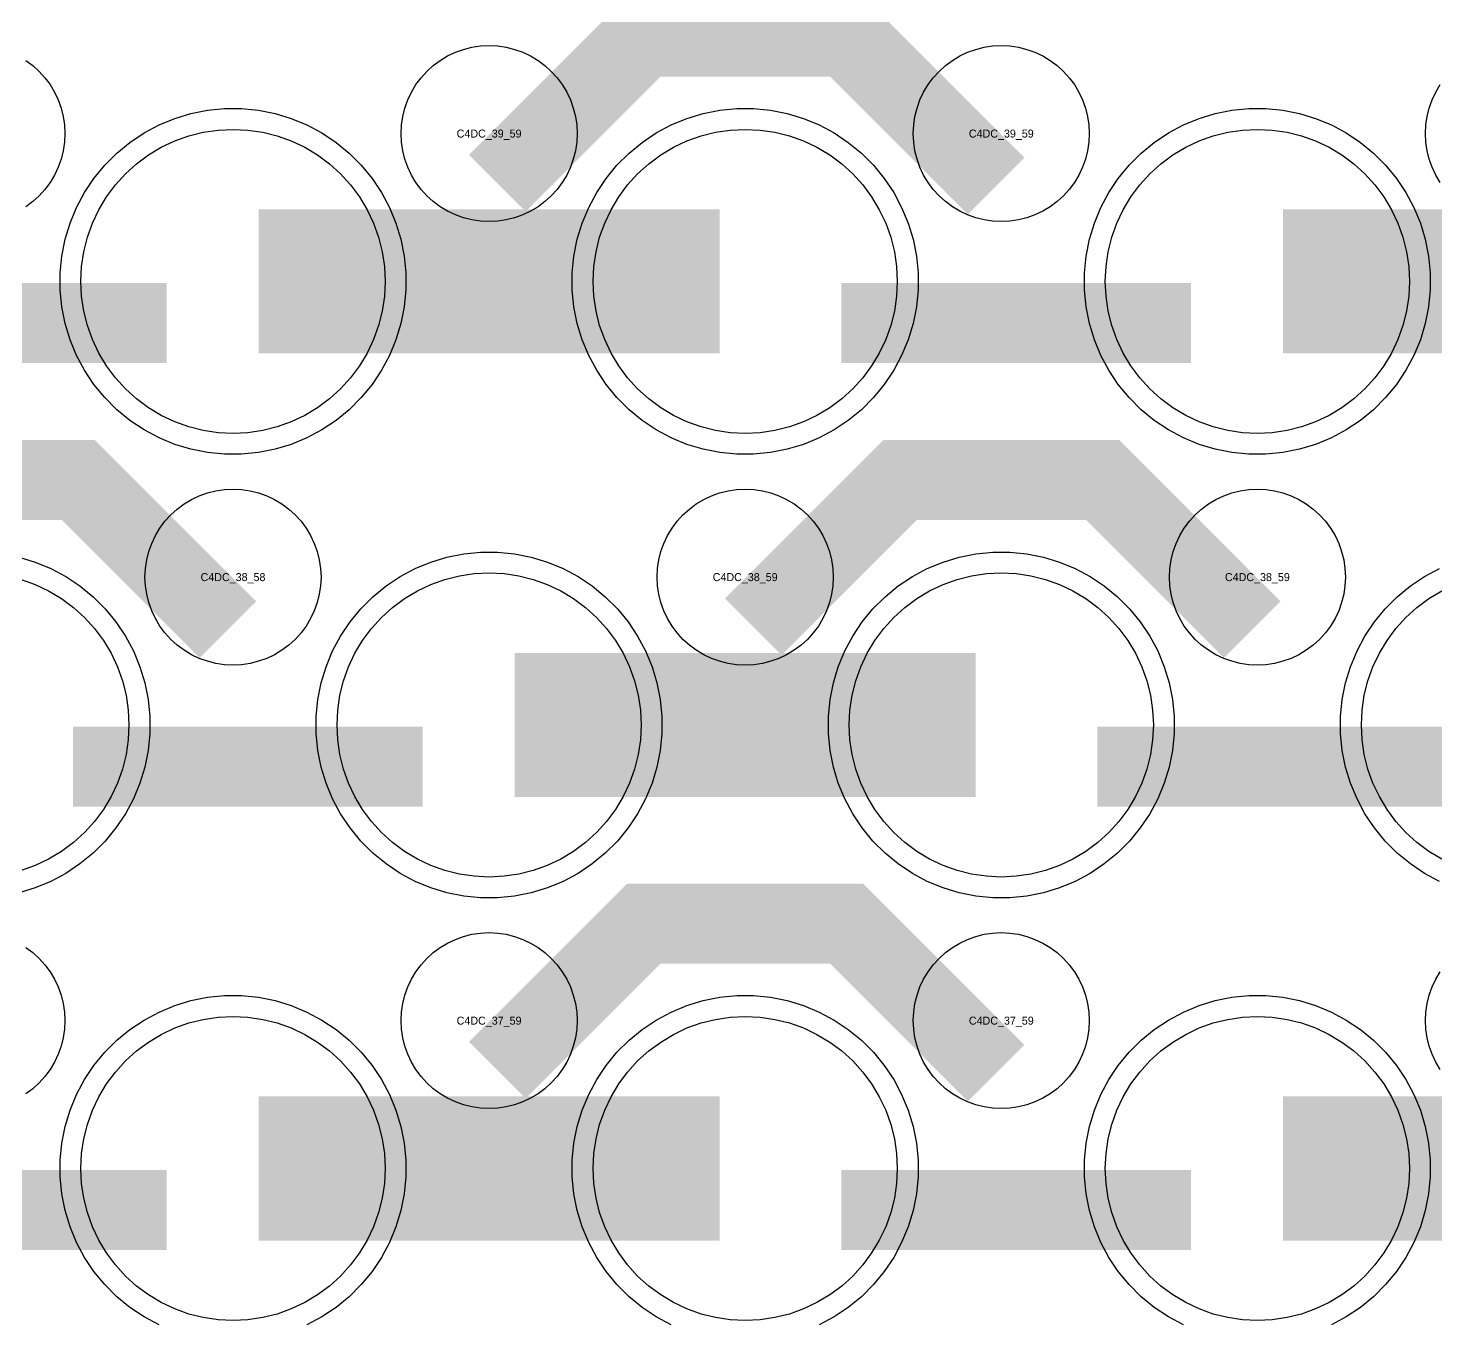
# Model space of a CAD drawing. Extents: x -11880 to 11880, y -14992 to 14992.
# Drawn here: x 6736 to 7175.8, y -9761.2 to -9356.4 of the extents above; entities that cross this region are included whole.
import ezdxf
from ezdxf.enums import TextEntityAlignment as Align

# ---------------------------------------------------------------- set-up
doc = ezdxf.new("R2010")
doc.units = 0
doc.header["$MEASUREMENT"] = 0
for name, color, linetype in [('GDS_775_DT_237', 138, 'CONTINUOUS'), ('RDL1_FS', 34, 'CONTINUOUS'), ('RDL_BS', 160, 'CONTINUOUS')]:
    doc.layers.add(name, color=color, linetype=linetype)

msp = doc.modelspace()

# ---------------------------------------------------------------- linework, layer by layer
at = {"layer": 'RDL1_FS'}
for points in [[(6800, -9483.074), (6795.343, -9482.845), (6790.732, -9482.161), (6786.209, -9481.029), (6781.819, -9479.457), (6777.605, -9477.465), (6773.605, -9475.067), (6769.86, -9472.289), (6766.406, -9469.159), (6763.276, -9465.705), (6760.498, -9461.96), (6758.1, -9457.96), (6756.108, -9453.746), (6754.536, -9449.356), (6753.404, -9444.833), (6752.72, -9440.222), (6752.491, -9435.565), (6752.72, -9430.908), (6753.404, -9426.297), (6754.536, -9421.774), (6756.108, -9417.384), (6758.1, -9413.17), (6760.498, -9409.17), (6763.276, -9405.425), (6766.406, -9401.971), (6769.86, -9398.841), (6773.605, -9396.063), (6777.605, -9393.665), (6781.819, -9391.673), (6786.209, -9390.101), (6790.732, -9388.969), (6795.343, -9388.285), (6800, -9388.056), (6804.657, -9388.285), (6809.268, -9388.969), (6813.791, -9390.101), (6818.181, -9391.673), (6822.395, -9393.665), (6826.395, -9396.063), (6830.14, -9398.841), (6833.594, -9401.971), (6836.724, -9405.425), (6839.502, -9409.17), (6841.9, -9413.17), (6843.892, -9417.384), (6845.464, -9421.774), (6846.596, -9426.297), (6847.28, -9430.908), (6847.509, -9435.565), (6847.28, -9440.222), (6846.596, -9444.833), (6845.464, -9449.356), (6843.892, -9453.746), (6841.9, -9457.96), (6839.502, -9461.96), (6836.724, -9465.705), (6833.594, -9469.159), (6830.14, -9472.289), (6826.395, -9475.067), (6822.395, -9477.465), (6818.181, -9479.457), (6813.791, -9481.029), (6809.268, -9482.161), (6804.657, -9482.845)], [(6960, -9483.074), (6955.343, -9482.845), (6950.732, -9482.161), (6946.209, -9481.029), (6941.819, -9479.457), (6937.605, -9477.465), (6933.605, -9475.067), (6929.86, -9472.289), (6926.406, -9469.159), (6923.276, -9465.705), (6920.498, -9461.96), (6918.1, -9457.96), (6916.108, -9453.746), (6914.536, -9449.356), (6913.404, -9444.833), (6912.72, -9440.222), (6912.491, -9435.565), (6912.72, -9430.908), (6913.404, -9426.297), (6914.536, -9421.774), (6916.108, -9417.384), (6918.1, -9413.17), (6920.498, -9409.17), (6923.276, -9405.425), (6926.406, -9401.971), (6929.86, -9398.841), (6933.605, -9396.063), (6937.605, -9393.665), (6941.819, -9391.673), (6946.209, -9390.101), (6950.732, -9388.969), (6955.343, -9388.285), (6960, -9388.056), (6964.657, -9388.285), (6969.268, -9388.969), (6973.791, -9390.101), (6978.181, -9391.673), (6982.395, -9393.665), (6986.395, -9396.063), (6990.14, -9398.841), (6993.594, -9401.971), (6996.724, -9405.425), (6999.502, -9409.17), (7001.9, -9413.17), (7003.892, -9417.384), (7005.464, -9421.774), (7006.596, -9426.297), (7007.28, -9430.908), (7007.509, -9435.565), (7007.28, -9440.222), (7006.596, -9444.833), (7005.464, -9449.356), (7003.892, -9453.746), (7001.9, -9457.96), (6999.502, -9461.96), (6996.724, -9465.705), (6993.594, -9469.159), (6990.14, -9472.289), (6986.395, -9475.067), (6982.395, -9477.465), (6978.181, -9479.457), (6973.791, -9481.029), (6969.268, -9482.161), (6964.657, -9482.845)], [(7120, -9483.074), (7115.343, -9482.845), (7110.732, -9482.161), (7106.209, -9481.029), (7101.819, -9479.457), (7097.605, -9477.465), (7093.605, -9475.067), (7089.86, -9472.289), (7086.406, -9469.159), (7083.276, -9465.705), (7080.498, -9461.96), (7078.1, -9457.96), (7076.108, -9453.746), (7074.536, -9449.356), (7073.404, -9444.833), (7072.72, -9440.222), (7072.491, -9435.565), (7072.72, -9430.908), (7073.404, -9426.297), (7074.536, -9421.774), (7076.108, -9417.384), (7078.1, -9413.17), (7080.498, -9409.17), (7083.276, -9405.425), (7086.406, -9401.971), (7089.86, -9398.841), (7093.605, -9396.063), (7097.605, -9393.665), (7101.819, -9391.673), (7106.209, -9390.101), (7110.732, -9388.969), (7115.343, -9388.285), (7120, -9388.056), (7124.657, -9388.285), (7129.268, -9388.969), (7133.791, -9390.101), (7138.181, -9391.673), (7142.395, -9393.665), (7146.395, -9396.063), (7150.14, -9398.841), (7153.594, -9401.971), (7156.724, -9405.425), (7159.502, -9409.17), (7161.9, -9413.17), (7163.892, -9417.384), (7165.464, -9421.774), (7166.596, -9426.297), (7167.28, -9430.908), (7167.509, -9435.565), (7167.28, -9440.222), (7166.596, -9444.833), (7165.464, -9449.356), (7163.892, -9453.746), (7161.9, -9457.96), (7159.502, -9461.96), (7156.724, -9465.705), (7153.594, -9469.159), (7150.14, -9472.289), (7146.395, -9475.067), (7142.395, -9477.465), (7138.181, -9479.457), (7133.791, -9481.029), (7129.268, -9482.161), (7124.657, -9482.845)]]:
    msp.add_lwpolyline(points, close=True, dxfattribs=at)
for points in [[(6808.002, -9435.565, 45, 45, 0), (6880.002, -9435.565, 45, 45, 0)], [(6880.002, -9435.565, 45, 45, 0), (6952.002, -9435.565, 45, 45, 0)], [(7128.002, -9435.565, 45, 45, 0), (7200.002, -9435.565, 45, 45, 0)]]:
    msp.add_lwpolyline(points, format="xyseb", dxfattribs=at)
at = {"layer": 'RDL1_FS', "color": 241, "true_color": 0xf7abae}
for points in [[(6733.791, -9528.666), (6738.181, -9530.238), (6742.395, -9532.23), (6746.395, -9534.628), (6750.14, -9537.406), (6753.594, -9540.536), (6756.724, -9543.99), (6759.502, -9547.735), (6761.9, -9551.735), (6763.892, -9555.949), (6765.464, -9560.339), (6766.596, -9564.862), (6767.28, -9569.473), (6767.509, -9574.13), (6767.28, -9578.787), (6766.596, -9583.398), (6765.464, -9587.921), (6763.892, -9592.311), (6761.9, -9596.525), (6759.502, -9600.525), (6756.724, -9604.27), (6753.594, -9607.724), (6750.14, -9610.854), (6746.395, -9613.632), (6742.395, -9616.03), (6738.181, -9618.022), (6733.791, -9619.594)], [(7177.605, -9616.03), (7173.605, -9613.632), (7169.86, -9610.854), (7166.406, -9607.724), (7163.276, -9604.27), (7160.498, -9600.525), (7158.1, -9596.525), (7156.108, -9592.311), (7154.536, -9587.921), (7153.404, -9583.398), (7152.72, -9578.787), (7152.491, -9574.13), (7152.72, -9569.473), (7153.404, -9564.862), (7154.536, -9560.339), (7156.108, -9555.949), (7158.1, -9551.735), (7160.498, -9547.735), (7163.276, -9543.99), (7166.406, -9540.536), (7169.86, -9537.406), (7173.605, -9534.628), (7177.605, -9532.23)]]:
    msp.add_lwpolyline(points, dxfattribs=at)
for points in [[(6880, -9621.639), (6875.343, -9621.41), (6870.732, -9620.726), (6866.209, -9619.594), (6861.819, -9618.022), (6857.605, -9616.03), (6853.605, -9613.632), (6849.86, -9610.854), (6846.406, -9607.724), (6843.276, -9604.27), (6840.498, -9600.525), (6838.1, -9596.525), (6836.108, -9592.311), (6834.536, -9587.921), (6833.404, -9583.398), (6832.72, -9578.787), (6832.491, -9574.13), (6832.72, -9569.473), (6833.404, -9564.862), (6834.536, -9560.339), (6836.108, -9555.949), (6838.1, -9551.735), (6840.498, -9547.735), (6843.276, -9543.99), (6846.406, -9540.536), (6849.86, -9537.406), (6853.605, -9534.628), (6857.605, -9532.23), (6861.819, -9530.238), (6866.209, -9528.666), (6870.732, -9527.534), (6875.343, -9526.85), (6880, -9526.621), (6884.657, -9526.85), (6889.268, -9527.534), (6893.791, -9528.666), (6898.181, -9530.238), (6902.395, -9532.23), (6906.395, -9534.628), (6910.14, -9537.406), (6913.594, -9540.536), (6916.724, -9543.99), (6919.502, -9547.735), (6921.9, -9551.735), (6923.892, -9555.949), (6925.464, -9560.339), (6926.596, -9564.862), (6927.28, -9569.473), (6927.509, -9574.13), (6927.28, -9578.787), (6926.596, -9583.398), (6925.464, -9587.921), (6923.892, -9592.311), (6921.9, -9596.525), (6919.502, -9600.525), (6916.724, -9604.27), (6913.594, -9607.724), (6910.14, -9610.854), (6906.395, -9613.632), (6902.395, -9616.03), (6898.181, -9618.022), (6893.791, -9619.594), (6889.268, -9620.726), (6884.657, -9621.41)], [(7040, -9621.639), (7035.343, -9621.41), (7030.732, -9620.726), (7026.209, -9619.594), (7021.819, -9618.022), (7017.605, -9616.03), (7013.605, -9613.632), (7009.86, -9610.854), (7006.406, -9607.724), (7003.276, -9604.27), (7000.498, -9600.525), (6998.1, -9596.525), (6996.108, -9592.311), (6994.536, -9587.921), (6993.404, -9583.398), (6992.72, -9578.787), (6992.491, -9574.13), (6992.72, -9569.473), (6993.404, -9564.862), (6994.536, -9560.339), (6996.108, -9555.949), (6998.1, -9551.735), (7000.498, -9547.735), (7003.276, -9543.99), (7006.406, -9540.536), (7009.86, -9537.406), (7013.605, -9534.628), (7017.605, -9532.23), (7021.819, -9530.238), (7026.209, -9528.666), (7030.732, -9527.534), (7035.343, -9526.85), (7040, -9526.621), (7044.657, -9526.85), (7049.268, -9527.534), (7053.791, -9528.666), (7058.181, -9530.238), (7062.395, -9532.23), (7066.395, -9534.628), (7070.14, -9537.406), (7073.594, -9540.536), (7076.724, -9543.99), (7079.502, -9547.735), (7081.9, -9551.735), (7083.892, -9555.949), (7085.464, -9560.339), (7086.596, -9564.862), (7087.28, -9569.473), (7087.509, -9574.13), (7087.28, -9578.787), (7086.596, -9583.398), (7085.464, -9587.921), (7083.892, -9592.311), (7081.9, -9596.525), (7079.502, -9600.525), (7076.724, -9604.27), (7073.594, -9607.724), (7070.14, -9610.854), (7066.395, -9613.632), (7062.395, -9616.03), (7058.181, -9618.022), (7053.791, -9619.594), (7049.268, -9620.726), (7044.657, -9621.41)], [(6800, -9760.204), (6795.343, -9759.975), (6790.732, -9759.291), (6786.209, -9758.159), (6781.819, -9756.587), (6777.605, -9754.595), (6773.605, -9752.197), (6769.86, -9749.419), (6766.406, -9746.289), (6763.276, -9742.835), (6760.498, -9739.09), (6758.1, -9735.09), (6756.108, -9730.876), (6754.536, -9726.486), (6753.404, -9721.963), (6752.72, -9717.352), (6752.491, -9712.695), (6752.72, -9708.038), (6753.404, -9703.427), (6754.536, -9698.904), (6756.108, -9694.514), (6758.1, -9690.3), (6760.498, -9686.3), (6763.276, -9682.555), (6766.406, -9679.101), (6769.86, -9675.971), (6773.605, -9673.193), (6777.605, -9670.795), (6781.819, -9668.803), (6786.209, -9667.231), (6790.732, -9666.099), (6795.343, -9665.415), (6800, -9665.186), (6804.657, -9665.415), (6809.268, -9666.099), (6813.791, -9667.231), (6818.181, -9668.803), (6822.395, -9670.795), (6826.395, -9673.193), (6830.14, -9675.971), (6833.594, -9679.101), (6836.724, -9682.555), (6839.502, -9686.3), (6841.9, -9690.3), (6843.892, -9694.514), (6845.464, -9698.904), (6846.596, -9703.427), (6847.28, -9708.038), (6847.509, -9712.695), (6847.28, -9717.352), (6846.596, -9721.963), (6845.464, -9726.486), (6843.892, -9730.876), (6841.9, -9735.09), (6839.502, -9739.09), (6836.724, -9742.835), (6833.594, -9746.289), (6830.14, -9749.419), (6826.395, -9752.197), (6822.395, -9754.595), (6818.181, -9756.587), (6813.791, -9758.159), (6809.268, -9759.291), (6804.657, -9759.975)], [(6960, -9760.204), (6955.343, -9759.975), (6950.732, -9759.291), (6946.209, -9758.159), (6941.819, -9756.587), (6937.605, -9754.595), (6933.605, -9752.197), (6929.86, -9749.419), (6926.406, -9746.289), (6923.276, -9742.835), (6920.498, -9739.09), (6918.1, -9735.09), (6916.108, -9730.876), (6914.536, -9726.486), (6913.404, -9721.963), (6912.72, -9717.352), (6912.491, -9712.695), (6912.72, -9708.038), (6913.404, -9703.427), (6914.536, -9698.904), (6916.108, -9694.514), (6918.1, -9690.3), (6920.498, -9686.3), (6923.276, -9682.555), (6926.406, -9679.101), (6929.86, -9675.971), (6933.605, -9673.193), (6937.605, -9670.795), (6941.819, -9668.803), (6946.209, -9667.231), (6950.732, -9666.099), (6955.343, -9665.415), (6960, -9665.186), (6964.657, -9665.415), (6969.268, -9666.099), (6973.791, -9667.231), (6978.181, -9668.803), (6982.395, -9670.795), (6986.395, -9673.193), (6990.14, -9675.971), (6993.594, -9679.101), (6996.724, -9682.555), (6999.502, -9686.3), (7001.9, -9690.3), (7003.892, -9694.514), (7005.464, -9698.904), (7006.596, -9703.427), (7007.28, -9708.038), (7007.509, -9712.695), (7007.28, -9717.352), (7006.596, -9721.963), (7005.464, -9726.486), (7003.892, -9730.876), (7001.9, -9735.09), (6999.502, -9739.09), (6996.724, -9742.835), (6993.594, -9746.289), (6990.14, -9749.419), (6986.395, -9752.197), (6982.395, -9754.595), (6978.181, -9756.587), (6973.791, -9758.159), (6969.268, -9759.291), (6964.657, -9759.975)], [(7120, -9760.204), (7115.343, -9759.975), (7110.732, -9759.291), (7106.209, -9758.159), (7101.819, -9756.587), (7097.605, -9754.595), (7093.605, -9752.197), (7089.86, -9749.419), (7086.406, -9746.289), (7083.276, -9742.835), (7080.498, -9739.09), (7078.1, -9735.09), (7076.108, -9730.876), (7074.536, -9726.486), (7073.404, -9721.963), (7072.72, -9717.352), (7072.491, -9712.695), (7072.72, -9708.038), (7073.404, -9703.427), (7074.536, -9698.904), (7076.108, -9694.514), (7078.1, -9690.3), (7080.498, -9686.3), (7083.276, -9682.555), (7086.406, -9679.101), (7089.86, -9675.971), (7093.605, -9673.193), (7097.605, -9670.795), (7101.819, -9668.803), (7106.209, -9667.231), (7110.732, -9666.099), (7115.343, -9665.415), (7120, -9665.186), (7124.657, -9665.415), (7129.268, -9666.099), (7133.791, -9667.231), (7138.181, -9668.803), (7142.395, -9670.795), (7146.395, -9673.193), (7150.14, -9675.971), (7153.594, -9679.101), (7156.724, -9682.555), (7159.502, -9686.3), (7161.9, -9690.3), (7163.892, -9694.514), (7165.464, -9698.904), (7166.596, -9703.427), (7167.28, -9708.038), (7167.509, -9712.695), (7167.28, -9717.352), (7166.596, -9721.963), (7165.464, -9726.486), (7163.892, -9730.876), (7161.9, -9735.09), (7159.502, -9739.09), (7156.724, -9742.835), (7153.594, -9746.289), (7150.14, -9749.419), (7146.395, -9752.197), (7142.395, -9754.595), (7138.181, -9756.587), (7133.791, -9758.159), (7129.268, -9759.291), (7124.657, -9759.975)]]:
    msp.add_lwpolyline(points, close=True, dxfattribs=at)
for points in [[(6888.002, -9574.13, 45, 45, 0), (6960.002, -9574.13, 45, 45, 0)], [(6960.002, -9574.13, 45, 45, 0), (7032.002, -9574.13, 45, 45, 0)], [(6808.002, -9712.695, 45, 45, 0), (6880.002, -9712.695, 45, 45, 0)], [(6880.002, -9712.695, 45, 45, 0), (6952.002, -9712.695, 45, 45, 0)], [(7128.002, -9712.695, 45, 45, 0), (7200.002, -9712.695, 45, 45, 0)]]:
    msp.add_lwpolyline(points, format="xyseb", dxfattribs=at)
at = {"layer": 'RDL_BS'}
for points in [[(6882.562, -9404.879, 25, 25, 0), (6928.377, -9359.064, 25, 25, 0), (6961.93, -9359.064, 25, 25, 0)], [(7038.401, -9405.778, 25, 25, 0), (6991.687, -9359.064, 25, 25, 0), (6961.929, -9359.064, 25, 25, 0)], [(6670.016, -9448.578, 25, 25, 0), (6779.281, -9448.578, 25, 25, 0)], [(6990.016, -9448.578, 25, 25, 0), (7099.281, -9448.578, 25, 25, 0)], [(6798.401, -9544.343, 25, 25, 0), (6751.687, -9497.629, 25, 25, 0), (6721.929, -9497.629, 25, 25, 0)], [(6962.562, -9543.444, 25, 25, 0), (7008.377, -9497.629, 25, 25, 0), (7041.93, -9497.629, 25, 25, 0)], [(7118.401, -9544.343, 25, 25, 0), (7071.687, -9497.629, 25, 25, 0), (7041.929, -9497.629, 25, 25, 0)], [(6882.562, -9682.009, 25, 25, 0), (6928.377, -9636.194, 25, 25, 0), (6961.93, -9636.194, 25, 25, 0)], [(7038.401, -9682.908, 25, 25, 0), (6991.687, -9636.194, 25, 25, 0), (6961.929, -9636.194, 25, 25, 0)]]:
    msp.add_lwpolyline(points, format="xyseb", dxfattribs=at)
for points in [[(6880, -9416.871), (6877.307, -9416.739), (6874.635, -9416.343), (6872.016, -9415.686), (6869.481, -9414.779), (6867.044, -9413.627), (6864.72, -9412.234), (6862.557, -9410.631), (6860.558, -9408.819), (6858.746, -9406.82), (6857.143, -9404.657), (6855.75, -9402.333), (6854.598, -9399.896), (6853.691, -9397.361), (6853.034, -9394.742), (6852.638, -9392.07), (6852.506, -9389.377), (6852.638, -9386.684), (6853.034, -9384.012), (6853.691, -9381.393), (6854.598, -9378.858), (6855.75, -9376.421), (6857.143, -9374.097), (6858.746, -9371.934), (6860.558, -9369.935), (6862.557, -9368.123), (6864.72, -9366.52), (6867.044, -9365.127), (6869.481, -9363.975), (6872.016, -9363.068), (6874.635, -9362.411), (6877.307, -9362.015), (6880, -9361.883), (6882.693, -9362.015), (6885.365, -9362.411), (6887.984, -9363.068), (6890.519, -9363.975), (6892.956, -9365.127), (6895.28, -9366.52), (6897.443, -9368.123), (6899.442, -9369.935), (6901.254, -9371.934), (6902.857, -9374.097), (6904.25, -9376.421), (6905.402, -9378.858), (6906.309, -9381.393), (6906.966, -9384.012), (6907.362, -9386.684), (6907.494, -9389.377), (6907.362, -9392.07), (6906.966, -9394.742), (6906.309, -9397.361), (6905.402, -9399.896), (6904.25, -9402.333), (6902.857, -9404.657), (6901.254, -9406.82), (6899.442, -9408.819), (6897.443, -9410.631), (6895.28, -9412.234), (6892.956, -9413.627), (6890.519, -9414.779), (6887.984, -9415.686), (6885.365, -9416.343), (6882.693, -9416.739)], [(7040, -9416.871), (7037.307, -9416.739), (7034.635, -9416.343), (7032.016, -9415.686), (7029.481, -9414.779), (7027.044, -9413.627), (7024.72, -9412.234), (7022.557, -9410.631), (7020.558, -9408.819), (7018.746, -9406.82), (7017.143, -9404.657), (7015.75, -9402.333), (7014.598, -9399.896), (7013.691, -9397.361), (7013.034, -9394.742), (7012.638, -9392.07), (7012.506, -9389.377), (7012.638, -9386.684), (7013.034, -9384.012), (7013.691, -9381.393), (7014.598, -9378.858), (7015.75, -9376.421), (7017.143, -9374.097), (7018.746, -9371.934), (7020.558, -9369.935), (7022.557, -9368.123), (7024.72, -9366.52), (7027.044, -9365.127), (7029.481, -9363.975), (7032.016, -9363.068), (7034.635, -9362.411), (7037.307, -9362.015), (7040, -9361.883), (7042.693, -9362.015), (7045.365, -9362.411), (7047.984, -9363.068), (7050.519, -9363.975), (7052.956, -9365.127), (7055.28, -9366.52), (7057.443, -9368.123), (7059.442, -9369.935), (7061.254, -9371.934), (7062.857, -9374.097), (7064.25, -9376.421), (7065.402, -9378.858), (7066.309, -9381.393), (7066.966, -9384.012), (7067.362, -9386.684), (7067.494, -9389.377), (7067.362, -9392.07), (7066.966, -9394.742), (7066.309, -9397.361), (7065.402, -9399.896), (7064.25, -9402.333), (7062.857, -9404.657), (7061.254, -9406.82), (7059.442, -9408.819), (7057.443, -9410.631), (7055.28, -9412.234), (7052.956, -9413.627), (7050.519, -9414.779), (7047.984, -9415.686), (7045.365, -9416.343), (7042.693, -9416.739)], [(6797.356, -9489.565), (6792.062, -9489.048), (6786.835, -9488.002), (6781.795, -9486.471), (6776.885, -9484.44), (6772.223, -9481.948), (6767.809, -9479.001), (6763.708, -9475.639), (6759.926, -9471.857), (6756.564, -9467.756), (6753.617, -9463.342), (6751.125, -9458.68), (6749.094, -9453.77), (6747.563, -9448.73), (6746.517, -9443.503), (6746, -9438.209), (6746, -9432.921), (6746.517, -9427.627), (6747.563, -9422.4), (6749.094, -9417.36), (6751.125, -9412.45), (6753.617, -9407.788), (6756.564, -9403.374), (6759.926, -9399.273), (6763.708, -9395.491), (6767.809, -9392.129), (6772.223, -9389.182), (6776.885, -9386.69), (6781.795, -9384.659), (6786.835, -9383.128), (6792.062, -9382.082), (6797.356, -9381.565), (6802.644, -9381.565), (6807.938, -9382.082), (6813.165, -9383.128), (6818.205, -9384.659), (6823.115, -9386.69), (6827.777, -9389.182), (6832.191, -9392.129), (6836.292, -9395.491), (6840.074, -9399.273), (6843.436, -9403.374), (6846.383, -9407.788), (6848.875, -9412.45), (6850.906, -9417.36), (6852.437, -9422.4), (6853.483, -9427.627), (6854, -9432.921), (6854, -9438.209), (6853.483, -9443.503), (6852.437, -9448.73), (6850.906, -9453.77), (6848.875, -9458.68), (6846.383, -9463.342), (6843.436, -9467.756), (6840.074, -9471.857), (6836.292, -9475.639), (6832.191, -9479.001), (6827.777, -9481.948), (6823.115, -9484.44), (6818.205, -9486.471), (6813.165, -9488.002), (6807.938, -9489.048), (6802.644, -9489.565)], [(6957.356, -9489.565), (6952.062, -9489.048), (6946.835, -9488.002), (6941.795, -9486.471), (6936.885, -9484.44), (6932.223, -9481.948), (6927.809, -9479.001), (6923.708, -9475.639), (6919.926, -9471.857), (6916.564, -9467.756), (6913.617, -9463.342), (6911.125, -9458.68), (6909.094, -9453.77), (6907.563, -9448.73), (6906.517, -9443.503), (6906, -9438.209), (6906, -9432.921), (6906.517, -9427.627), (6907.563, -9422.4), (6909.094, -9417.36), (6911.125, -9412.45), (6913.617, -9407.788), (6916.564, -9403.374), (6919.926, -9399.273), (6923.708, -9395.491), (6927.809, -9392.129), (6932.223, -9389.182), (6936.885, -9386.69), (6941.795, -9384.659), (6946.835, -9383.128), (6952.062, -9382.082), (6957.356, -9381.565), (6962.644, -9381.565), (6967.938, -9382.082), (6973.165, -9383.128), (6978.205, -9384.659), (6983.115, -9386.69), (6987.777, -9389.182), (6992.191, -9392.129), (6996.292, -9395.491), (7000.074, -9399.273), (7003.436, -9403.374), (7006.383, -9407.788), (7008.875, -9412.45), (7010.906, -9417.36), (7012.437, -9422.4), (7013.483, -9427.627), (7014, -9432.921), (7014, -9438.209), (7013.483, -9443.503), (7012.437, -9448.73), (7010.906, -9453.77), (7008.875, -9458.68), (7006.383, -9463.342), (7003.436, -9467.756), (7000.074, -9471.857), (6996.292, -9475.639), (6992.191, -9479.001), (6987.777, -9481.948), (6983.115, -9484.44), (6978.205, -9486.471), (6973.165, -9488.002), (6967.938, -9489.048), (6962.644, -9489.565)], [(7117.356, -9489.565), (7112.062, -9489.048), (7106.835, -9488.002), (7101.795, -9486.471), (7096.885, -9484.44), (7092.223, -9481.948), (7087.809, -9479.001), (7083.708, -9475.639), (7079.926, -9471.857), (7076.564, -9467.756), (7073.617, -9463.342), (7071.125, -9458.68), (7069.094, -9453.77), (7067.563, -9448.73), (7066.517, -9443.503), (7066, -9438.209), (7066, -9432.921), (7066.517, -9427.627), (7067.563, -9422.4), (7069.094, -9417.36), (7071.125, -9412.45), (7073.617, -9407.788), (7076.564, -9403.374), (7079.926, -9399.273), (7083.708, -9395.491), (7087.809, -9392.129), (7092.223, -9389.182), (7096.885, -9386.69), (7101.795, -9384.659), (7106.835, -9383.128), (7112.062, -9382.082), (7117.356, -9381.565), (7122.644, -9381.565), (7127.938, -9382.082), (7133.165, -9383.128), (7138.205, -9384.659), (7143.115, -9386.69), (7147.777, -9389.182), (7152.191, -9392.129), (7156.292, -9395.491), (7160.074, -9399.273), (7163.436, -9403.374), (7166.383, -9407.788), (7168.875, -9412.45), (7170.906, -9417.36), (7172.437, -9422.4), (7173.483, -9427.627), (7174, -9432.921), (7174, -9438.209), (7173.483, -9443.503), (7172.437, -9448.73), (7170.906, -9453.77), (7168.875, -9458.68), (7166.383, -9463.342), (7163.436, -9467.756), (7160.074, -9471.857), (7156.292, -9475.639), (7152.191, -9479.001), (7147.777, -9481.948), (7143.115, -9484.44), (7138.205, -9486.471), (7133.165, -9488.002), (7127.938, -9489.048), (7122.644, -9489.565)], [(6800, -9555.436), (6797.307, -9555.304), (6794.635, -9554.908), (6792.016, -9554.251), (6789.481, -9553.344), (6787.044, -9552.192), (6784.72, -9550.799), (6782.557, -9549.196), (6780.558, -9547.384), (6778.746, -9545.385), (6777.143, -9543.222), (6775.75, -9540.898), (6774.598, -9538.461), (6773.691, -9535.926), (6773.034, -9533.307), (6772.638, -9530.635), (6772.506, -9527.942), (6772.638, -9525.249), (6773.034, -9522.577), (6773.691, -9519.958), (6774.598, -9517.423), (6775.75, -9514.986), (6777.143, -9512.662), (6778.746, -9510.499), (6780.558, -9508.5), (6782.557, -9506.688), (6784.72, -9505.085), (6787.044, -9503.692), (6789.481, -9502.54), (6792.016, -9501.633), (6794.635, -9500.976), (6797.307, -9500.58), (6800, -9500.448), (6802.693, -9500.58), (6805.365, -9500.976), (6807.984, -9501.633), (6810.519, -9502.54), (6812.956, -9503.692), (6815.28, -9505.085), (6817.443, -9506.688), (6819.442, -9508.5), (6821.254, -9510.499), (6822.857, -9512.662), (6824.25, -9514.986), (6825.402, -9517.423), (6826.309, -9519.958), (6826.966, -9522.577), (6827.362, -9525.249), (6827.494, -9527.942), (6827.362, -9530.635), (6826.966, -9533.307), (6826.309, -9535.926), (6825.402, -9538.461), (6824.25, -9540.898), (6822.857, -9543.222), (6821.254, -9545.385), (6819.442, -9547.384), (6817.443, -9549.196), (6815.28, -9550.799), (6812.956, -9552.192), (6810.519, -9553.344), (6807.984, -9554.251), (6805.365, -9554.908), (6802.693, -9555.304)], [(6960, -9555.436), (6957.307, -9555.304), (6954.635, -9554.908), (6952.016, -9554.251), (6949.481, -9553.344), (6947.044, -9552.192), (6944.72, -9550.799), (6942.557, -9549.196), (6940.558, -9547.384), (6938.746, -9545.385), (6937.143, -9543.222), (6935.75, -9540.898), (6934.598, -9538.461), (6933.691, -9535.926), (6933.034, -9533.307), (6932.638, -9530.635), (6932.506, -9527.942), (6932.638, -9525.249), (6933.034, -9522.577), (6933.691, -9519.958), (6934.598, -9517.423), (6935.75, -9514.986), (6937.143, -9512.662), (6938.746, -9510.499), (6940.558, -9508.5), (6942.557, -9506.688), (6944.72, -9505.085), (6947.044, -9503.692), (6949.481, -9502.54), (6952.016, -9501.633), (6954.635, -9500.976), (6957.307, -9500.58), (6960, -9500.448), (6962.693, -9500.58), (6965.365, -9500.976), (6967.984, -9501.633), (6970.519, -9502.54), (6972.956, -9503.692), (6975.28, -9505.085), (6977.443, -9506.688), (6979.442, -9508.5), (6981.254, -9510.499), (6982.857, -9512.662), (6984.25, -9514.986), (6985.402, -9517.423), (6986.309, -9519.958), (6986.966, -9522.577), (6987.362, -9525.249), (6987.494, -9527.942), (6987.362, -9530.635), (6986.966, -9533.307), (6986.309, -9535.926), (6985.402, -9538.461), (6984.25, -9540.898), (6982.857, -9543.222), (6981.254, -9545.385), (6979.442, -9547.384), (6977.443, -9549.196), (6975.28, -9550.799), (6972.956, -9552.192), (6970.519, -9553.344), (6967.984, -9554.251), (6965.365, -9554.908), (6962.693, -9555.304)], [(7120, -9555.436), (7117.307, -9555.304), (7114.635, -9554.908), (7112.016, -9554.251), (7109.481, -9553.344), (7107.044, -9552.192), (7104.72, -9550.799), (7102.557, -9549.196), (7100.558, -9547.384), (7098.746, -9545.385), (7097.143, -9543.222), (7095.75, -9540.898), (7094.598, -9538.461), (7093.691, -9535.926), (7093.034, -9533.307), (7092.638, -9530.635), (7092.506, -9527.942), (7092.638, -9525.249), (7093.034, -9522.577), (7093.691, -9519.958), (7094.598, -9517.423), (7095.75, -9514.986), (7097.143, -9512.662), (7098.746, -9510.499), (7100.558, -9508.5), (7102.557, -9506.688), (7104.72, -9505.085), (7107.044, -9503.692), (7109.481, -9502.54), (7112.016, -9501.633), (7114.635, -9500.976), (7117.307, -9500.58), (7120, -9500.448), (7122.693, -9500.58), (7125.365, -9500.976), (7127.984, -9501.633), (7130.519, -9502.54), (7132.956, -9503.692), (7135.28, -9505.085), (7137.443, -9506.688), (7139.442, -9508.5), (7141.254, -9510.499), (7142.857, -9512.662), (7144.25, -9514.986), (7145.402, -9517.423), (7146.309, -9519.958), (7146.966, -9522.577), (7147.362, -9525.249), (7147.494, -9527.942), (7147.362, -9530.635), (7146.966, -9533.307), (7146.309, -9535.926), (7145.402, -9538.461), (7144.25, -9540.898), (7142.857, -9543.222), (7141.254, -9545.385), (7139.442, -9547.384), (7137.443, -9549.196), (7135.28, -9550.799), (7132.956, -9552.192), (7130.519, -9553.344), (7127.984, -9554.251), (7125.365, -9554.908), (7122.693, -9555.304)], [(6880, -9694.001), (6877.307, -9693.869), (6874.635, -9693.473), (6872.016, -9692.816), (6869.481, -9691.909), (6867.044, -9690.757), (6864.72, -9689.364), (6862.557, -9687.761), (6860.558, -9685.949), (6858.746, -9683.95), (6857.143, -9681.787), (6855.75, -9679.463), (6854.598, -9677.026), (6853.691, -9674.491), (6853.034, -9671.872), (6852.638, -9669.2), (6852.506, -9666.507), (6852.638, -9663.814), (6853.034, -9661.142), (6853.691, -9658.523), (6854.598, -9655.988), (6855.75, -9653.551), (6857.143, -9651.227), (6858.746, -9649.064), (6860.558, -9647.065), (6862.557, -9645.253), (6864.72, -9643.65), (6867.044, -9642.257), (6869.481, -9641.105), (6872.016, -9640.198), (6874.635, -9639.541), (6877.307, -9639.145), (6880, -9639.013), (6882.693, -9639.145), (6885.365, -9639.541), (6887.984, -9640.198), (6890.519, -9641.105), (6892.956, -9642.257), (6895.28, -9643.65), (6897.443, -9645.253), (6899.442, -9647.065), (6901.254, -9649.064), (6902.857, -9651.227), (6904.25, -9653.551), (6905.402, -9655.988), (6906.309, -9658.523), (6906.966, -9661.142), (6907.362, -9663.814), (6907.494, -9666.507), (6907.362, -9669.2), (6906.966, -9671.872), (6906.309, -9674.491), (6905.402, -9677.026), (6904.25, -9679.463), (6902.857, -9681.787), (6901.254, -9683.95), (6899.442, -9685.949), (6897.443, -9687.761), (6895.28, -9689.364), (6892.956, -9690.757), (6890.519, -9691.909), (6887.984, -9692.816), (6885.365, -9693.473), (6882.693, -9693.869)], [(7040, -9694.001), (7037.307, -9693.869), (7034.635, -9693.473), (7032.016, -9692.816), (7029.481, -9691.909), (7027.044, -9690.757), (7024.72, -9689.364), (7022.557, -9687.761), (7020.558, -9685.949), (7018.746, -9683.95), (7017.143, -9681.787), (7015.75, -9679.463), (7014.598, -9677.026), (7013.691, -9674.491), (7013.034, -9671.872), (7012.638, -9669.2), (7012.506, -9666.507), (7012.638, -9663.814), (7013.034, -9661.142), (7013.691, -9658.523), (7014.598, -9655.988), (7015.75, -9653.551), (7017.143, -9651.227), (7018.746, -9649.064), (7020.558, -9647.065), (7022.557, -9645.253), (7024.72, -9643.65), (7027.044, -9642.257), (7029.481, -9641.105), (7032.016, -9640.198), (7034.635, -9639.541), (7037.307, -9639.145), (7040, -9639.013), (7042.693, -9639.145), (7045.365, -9639.541), (7047.984, -9640.198), (7050.519, -9641.105), (7052.956, -9642.257), (7055.28, -9643.65), (7057.443, -9645.253), (7059.442, -9647.065), (7061.254, -9649.064), (7062.857, -9651.227), (7064.25, -9653.551), (7065.402, -9655.988), (7066.309, -9658.523), (7066.966, -9661.142), (7067.362, -9663.814), (7067.494, -9666.507), (7067.362, -9669.2), (7066.966, -9671.872), (7066.309, -9674.491), (7065.402, -9677.026), (7064.25, -9679.463), (7062.857, -9681.787), (7061.254, -9683.95), (7059.442, -9685.949), (7057.443, -9687.761), (7055.28, -9689.364), (7052.956, -9690.757), (7050.519, -9691.909), (7047.984, -9692.816), (7045.365, -9693.473), (7042.693, -9693.869)]]:
    msp.add_lwpolyline(points, close=True, dxfattribs=at)
for points in [[(6735.28, -9366.52), (6737.443, -9368.123), (6739.442, -9369.935), (6741.254, -9371.934), (6742.857, -9374.097), (6744.25, -9376.421), (6745.402, -9378.858), (6746.309, -9381.393), (6746.966, -9384.012), (6747.362, -9386.684), (6747.494, -9389.377), (6747.362, -9392.07), (6746.966, -9394.742), (6746.309, -9397.361), (6745.402, -9399.896), (6744.25, -9402.333), (6742.857, -9404.657), (6741.254, -9406.82), (6739.442, -9408.819), (6737.443, -9410.631), (6735.28, -9412.234)], [(7177.143, -9404.657), (7175.75, -9402.333), (7174.598, -9399.896), (7173.691, -9397.361), (7173.034, -9394.742), (7172.638, -9392.07), (7172.506, -9389.377), (7172.638, -9386.684), (7173.034, -9384.012), (7173.691, -9381.393), (7174.598, -9378.858), (7175.75, -9376.421), (7177.143, -9374.097)], [(6735.28, -9643.65), (6737.443, -9645.253), (6739.442, -9647.065), (6741.254, -9649.064), (6742.857, -9651.227), (6744.25, -9653.551), (6745.402, -9655.988), (6746.309, -9658.523), (6746.966, -9661.142), (6747.362, -9663.814), (6747.494, -9666.507), (6747.362, -9669.2), (6746.966, -9671.872), (6746.309, -9674.491), (6745.402, -9677.026), (6744.25, -9679.463), (6742.857, -9681.787), (6741.254, -9683.95), (6739.442, -9685.949), (6737.443, -9687.761), (6735.28, -9689.364)], [(7177.143, -9681.787), (7175.75, -9679.463), (7174.598, -9677.026), (7173.691, -9674.491), (7173.034, -9671.872), (7172.638, -9669.2), (7172.506, -9666.507), (7172.638, -9663.814), (7173.034, -9661.142), (7173.691, -9658.523), (7174.598, -9655.988), (7175.75, -9653.551), (7177.143, -9651.227)]]:
    msp.add_lwpolyline(points, dxfattribs=at)
at = {"layer": 'RDL_BS', "color": 241, "true_color": 0xf7abae}
for points in [[(6877.356, -9628.13), (6872.062, -9627.613), (6866.835, -9626.567), (6861.795, -9625.036), (6856.885, -9623.005), (6852.223, -9620.513), (6847.809, -9617.566), (6843.708, -9614.204), (6839.926, -9610.422), (6836.564, -9606.321), (6833.617, -9601.907), (6831.125, -9597.245), (6829.094, -9592.335), (6827.563, -9587.295), (6826.517, -9582.068), (6826, -9576.774), (6826, -9571.486), (6826.517, -9566.192), (6827.563, -9560.965), (6829.094, -9555.925), (6831.125, -9551.015), (6833.617, -9546.353), (6836.564, -9541.939), (6839.926, -9537.838), (6843.708, -9534.056), (6847.809, -9530.694), (6852.223, -9527.747), (6856.885, -9525.255), (6861.795, -9523.224), (6866.835, -9521.693), (6872.062, -9520.647), (6877.356, -9520.13), (6882.644, -9520.13), (6887.938, -9520.647), (6893.165, -9521.693), (6898.205, -9523.224), (6903.115, -9525.255), (6907.777, -9527.747), (6912.191, -9530.694), (6916.292, -9534.056), (6920.074, -9537.838), (6923.436, -9541.939), (6926.383, -9546.353), (6928.875, -9551.015), (6930.906, -9555.925), (6932.437, -9560.965), (6933.483, -9566.192), (6934, -9571.486), (6934, -9576.774), (6933.483, -9582.068), (6932.437, -9587.295), (6930.906, -9592.335), (6928.875, -9597.245), (6926.383, -9601.907), (6923.436, -9606.321), (6920.074, -9610.422), (6916.292, -9614.204), (6912.191, -9617.566), (6907.777, -9620.513), (6903.115, -9623.005), (6898.205, -9625.036), (6893.165, -9626.567), (6887.938, -9627.613), (6882.644, -9628.13)], [(7037.356, -9628.13), (7032.062, -9627.613), (7026.835, -9626.567), (7021.795, -9625.036), (7016.885, -9623.005), (7012.223, -9620.513), (7007.809, -9617.566), (7003.708, -9614.204), (6999.926, -9610.422), (6996.564, -9606.321), (6993.617, -9601.907), (6991.125, -9597.245), (6989.094, -9592.335), (6987.563, -9587.295), (6986.517, -9582.068), (6986, -9576.774), (6986, -9571.486), (6986.517, -9566.192), (6987.563, -9560.965), (6989.094, -9555.925), (6991.125, -9551.015), (6993.617, -9546.353), (6996.564, -9541.939), (6999.926, -9537.838), (7003.708, -9534.056), (7007.809, -9530.694), (7012.223, -9527.747), (7016.885, -9525.255), (7021.795, -9523.224), (7026.835, -9521.693), (7032.062, -9520.647), (7037.356, -9520.13), (7042.644, -9520.13), (7047.938, -9520.647), (7053.165, -9521.693), (7058.205, -9523.224), (7063.115, -9525.255), (7067.777, -9527.747), (7072.191, -9530.694), (7076.292, -9534.056), (7080.074, -9537.838), (7083.436, -9541.939), (7086.383, -9546.353), (7088.875, -9551.015), (7090.906, -9555.925), (7092.437, -9560.965), (7093.483, -9566.192), (7094, -9571.486), (7094, -9576.774), (7093.483, -9582.068), (7092.437, -9587.295), (7090.906, -9592.335), (7088.875, -9597.245), (7086.383, -9601.907), (7083.436, -9606.321), (7080.074, -9610.422), (7076.292, -9614.204), (7072.191, -9617.566), (7067.777, -9620.513), (7063.115, -9623.005), (7058.205, -9625.036), (7053.165, -9626.567), (7047.938, -9627.613), (7042.644, -9628.13)]]:
    msp.add_lwpolyline(points, close=True, dxfattribs=at)
for points in [[(6733.165, -9521.693), (6738.205, -9523.224), (6743.115, -9525.255), (6747.777, -9527.747), (6752.191, -9530.694), (6756.292, -9534.056), (6760.074, -9537.838), (6763.436, -9541.939), (6766.383, -9546.353), (6768.875, -9551.015), (6770.906, -9555.925), (6772.437, -9560.965), (6773.483, -9566.192), (6774, -9571.486), (6774, -9576.774), (6773.483, -9582.068), (6772.437, -9587.295), (6770.906, -9592.335), (6768.875, -9597.245), (6766.383, -9601.907), (6763.436, -9606.321), (6760.074, -9610.422), (6756.292, -9614.204), (6752.191, -9617.566), (6747.777, -9620.513), (6743.115, -9623.005), (6738.205, -9625.036), (6733.165, -9626.567)], [(7176.885, -9623.005), (7172.223, -9620.513), (7167.809, -9617.566), (7163.708, -9614.204), (7159.926, -9610.422), (7156.564, -9606.321), (7153.617, -9601.907), (7151.125, -9597.245), (7149.094, -9592.335), (7147.563, -9587.295), (7146.517, -9582.068), (7146, -9576.774), (7146, -9571.486), (7146.517, -9566.192), (7147.563, -9560.965), (7149.094, -9555.925), (7151.125, -9551.015), (7153.617, -9546.353), (7156.564, -9541.939), (7159.926, -9537.838), (7163.708, -9534.056), (7167.809, -9530.694), (7172.223, -9527.747), (7176.885, -9525.255)], [(6776.885, -9761.57), (6772.223, -9759.078), (6767.809, -9756.131), (6763.708, -9752.769), (6759.926, -9748.987), (6756.564, -9744.886), (6753.617, -9740.472), (6751.125, -9735.81), (6749.094, -9730.9), (6747.563, -9725.86), (6746.517, -9720.633), (6746, -9715.339), (6746, -9710.051), (6746.517, -9704.757), (6747.563, -9699.53), (6749.094, -9694.49), (6751.125, -9689.58), (6753.617, -9684.918), (6756.564, -9680.504), (6759.926, -9676.403), (6763.708, -9672.621), (6767.809, -9669.259), (6772.223, -9666.312), (6776.885, -9663.82), (6781.795, -9661.789), (6786.835, -9660.258), (6792.062, -9659.212), (6797.356, -9658.695), (6802.644, -9658.695), (6807.938, -9659.212), (6813.165, -9660.258), (6818.205, -9661.789), (6823.115, -9663.82), (6827.777, -9666.312), (6832.191, -9669.259), (6836.292, -9672.621), (6840.074, -9676.403), (6843.436, -9680.504), (6846.383, -9684.918), (6848.875, -9689.58), (6850.906, -9694.49), (6852.437, -9699.53), (6853.483, -9704.757), (6854, -9710.051), (6854, -9715.339), (6853.483, -9720.633), (6852.437, -9725.86), (6850.906, -9730.9), (6848.875, -9735.81), (6846.383, -9740.472), (6843.436, -9744.886), (6840.074, -9748.987), (6836.292, -9752.769), (6832.191, -9756.131), (6827.777, -9759.078), (6823.115, -9761.57)], [(6936.885, -9761.57), (6932.223, -9759.078), (6927.809, -9756.131), (6923.708, -9752.769), (6919.926, -9748.987), (6916.564, -9744.886), (6913.617, -9740.472), (6911.125, -9735.81), (6909.094, -9730.9), (6907.563, -9725.86), (6906.517, -9720.633), (6906, -9715.339), (6906, -9710.051), (6906.517, -9704.757), (6907.563, -9699.53), (6909.094, -9694.49), (6911.125, -9689.58), (6913.617, -9684.918), (6916.564, -9680.504), (6919.926, -9676.403), (6923.708, -9672.621), (6927.809, -9669.259), (6932.223, -9666.312), (6936.885, -9663.82), (6941.795, -9661.789), (6946.835, -9660.258), (6952.062, -9659.212), (6957.356, -9658.695), (6962.644, -9658.695), (6967.938, -9659.212), (6973.165, -9660.258), (6978.205, -9661.789), (6983.115, -9663.82), (6987.777, -9666.312), (6992.191, -9669.259), (6996.292, -9672.621), (7000.074, -9676.403), (7003.436, -9680.504), (7006.383, -9684.918), (7008.875, -9689.58), (7010.906, -9694.49), (7012.437, -9699.53), (7013.483, -9704.757), (7014, -9710.051), (7014, -9715.339), (7013.483, -9720.633), (7012.437, -9725.86), (7010.906, -9730.9), (7008.875, -9735.81), (7006.383, -9740.472), (7003.436, -9744.886), (7000.074, -9748.987), (6996.292, -9752.769), (6992.191, -9756.131), (6987.777, -9759.078), (6983.115, -9761.57)], [(7096.885, -9761.57), (7092.223, -9759.078), (7087.809, -9756.131), (7083.708, -9752.769), (7079.926, -9748.987), (7076.564, -9744.886), (7073.617, -9740.472), (7071.125, -9735.81), (7069.094, -9730.9), (7067.563, -9725.86), (7066.517, -9720.633), (7066, -9715.339), (7066, -9710.051), (7066.517, -9704.757), (7067.563, -9699.53), (7069.094, -9694.49), (7071.125, -9689.58), (7073.617, -9684.918), (7076.564, -9680.504), (7079.926, -9676.403), (7083.708, -9672.621), (7087.809, -9669.259), (7092.223, -9666.312), (7096.885, -9663.82), (7101.795, -9661.789), (7106.835, -9660.258), (7112.062, -9659.212), (7117.356, -9658.695), (7122.644, -9658.695), (7127.938, -9659.212), (7133.165, -9660.258), (7138.205, -9661.789), (7143.115, -9663.82), (7147.777, -9666.312), (7152.191, -9669.259), (7156.292, -9672.621), (7160.074, -9676.403), (7163.436, -9680.504), (7166.383, -9684.918), (7168.875, -9689.58), (7170.906, -9694.49), (7172.437, -9699.53), (7173.483, -9704.757), (7174, -9710.051), (7174, -9715.339), (7173.483, -9720.633), (7172.437, -9725.86), (7170.906, -9730.9), (7168.875, -9735.81), (7166.383, -9740.472), (7163.436, -9744.886), (7160.074, -9748.987), (7156.292, -9752.769), (7152.191, -9756.131), (7147.777, -9759.078), (7143.115, -9761.57)]]:
    msp.add_lwpolyline(points, dxfattribs=at)
for points in [[(6750.016, -9587.143, 25, 25, 0), (6859.281, -9587.143, 25, 25, 0)], [(7070.016, -9587.143, 25, 25, 0), (7179.281, -9587.143, 25, 25, 0)], [(6670.016, -9725.708, 25, 25, 0), (6779.281, -9725.708, 25, 25, 0)], [(6990.016, -9725.708, 25, 25, 0), (7099.281, -9725.708, 25, 25, 0)]]:
    msp.add_lwpolyline(points, format="xyseb", dxfattribs=at)

# ---------------------------------------------------------------- texts
at = {"layer": 'GDS_775_DT_237'}
for s, p in [('C4DC_39_59', (6880, -9389.377)), ('C4DC_39_59', (6880, -9389.377)), ('C4DC_39_59', (7040, -9389.377)), ('C4DC_39_59', (7040, -9389.377)), ('C4DC_38_58', (6800, -9527.942)), ('C4DC_38_58', (6800, -9527.942)), ('C4DC_38_59', (6960, -9527.942)), ('C4DC_38_59', (6960, -9527.942)), ('C4DC_38_59', (7120, -9527.942)), ('C4DC_38_59', (7120, -9527.942)), ('C4DC_37_59', (6880, -9666.507)), ('C4DC_37_59', (6880, -9666.507)), ('C4DC_37_59', (7040, -9666.507)), ('C4DC_37_59', (7040, -9666.507))]:
    msp.add_text(s, height=2.5, dxfattribs=at).set_placement(p, align=Align.MIDDLE_CENTER)

doc.saveas('drawing.dxf')
